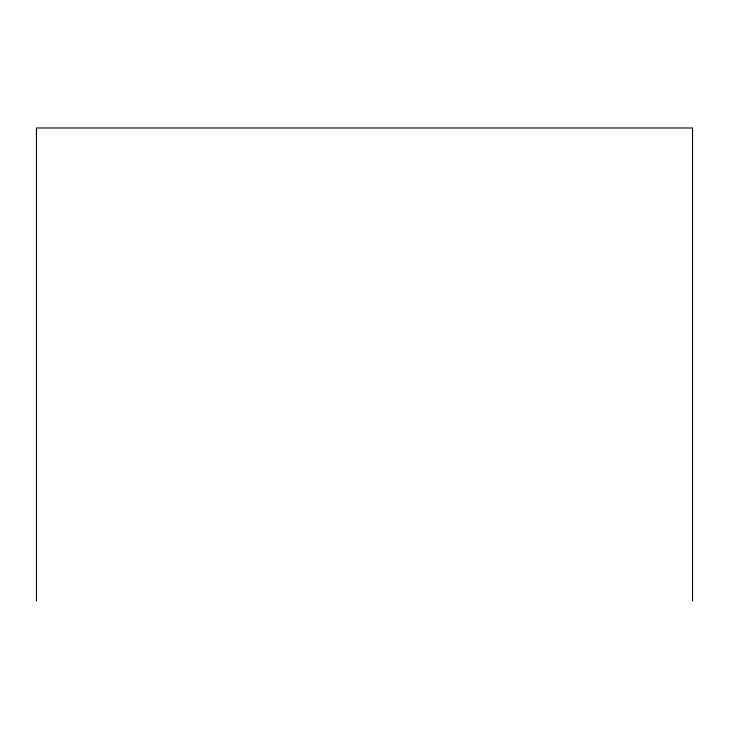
<?xml version="1.0" encoding="UTF-8"?>
<svg xmlns="http://www.w3.org/2000/svg" width="729" height="729" viewBox="0 0 729 729"><rect width="100%" height="100%" fill="white"/><g stroke="black" fill="none" stroke-linecap="round" stroke-linejoin="round"><path stroke-width="1.09" d="M692.55 601.015L692.55 127.985L36.45 127.985L36.45 601.015"/></g></svg>
